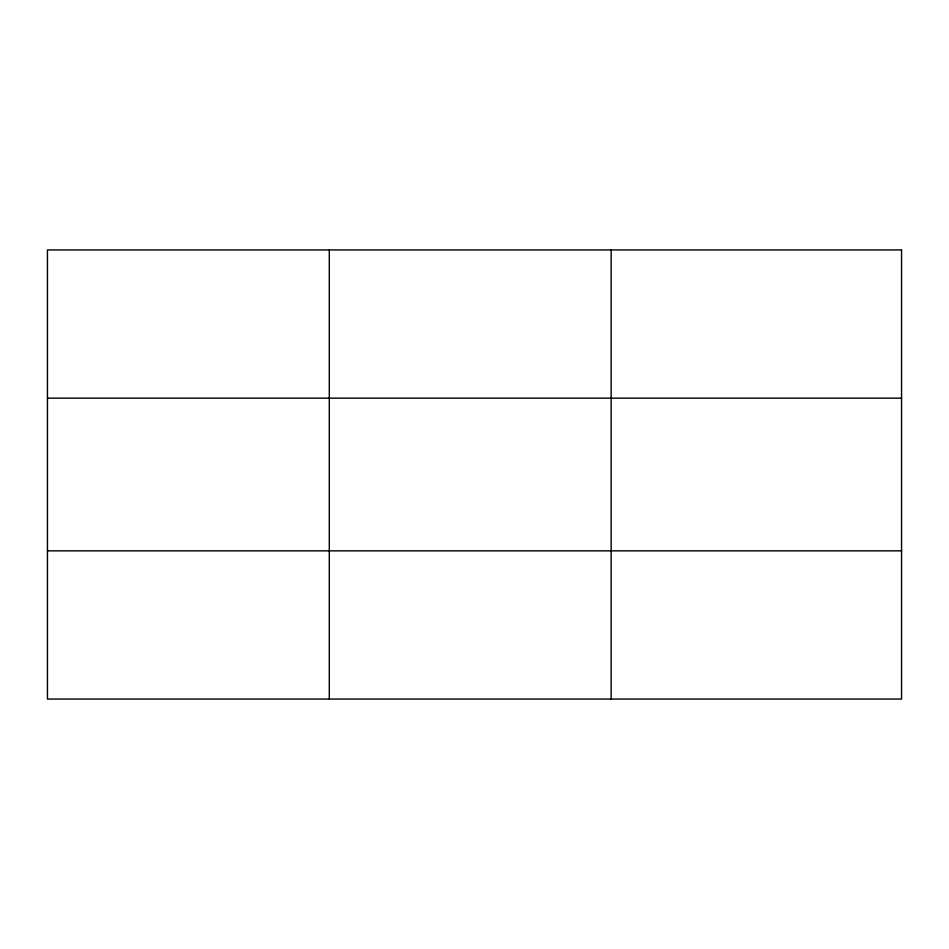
<?xml version="1.0" encoding="UTF-8"?>
<svg xmlns="http://www.w3.org/2000/svg" width="949" height="949" viewBox="0 0 949 949"><rect width="100%" height="100%" fill="white"/><g stroke="black" fill="none" stroke-linecap="round" stroke-linejoin="round"><path stroke-width="1.42" d="M329.303 249.943L329.303 699.057M611.156 249.943L611.156 699.057M47.45 398.153L901.55 398.153M47.45 550.847L901.55 550.847M901.55 249.943L901.55 699.057L47.45 699.057L47.45 249.943L901.55 249.943"/></g></svg>
